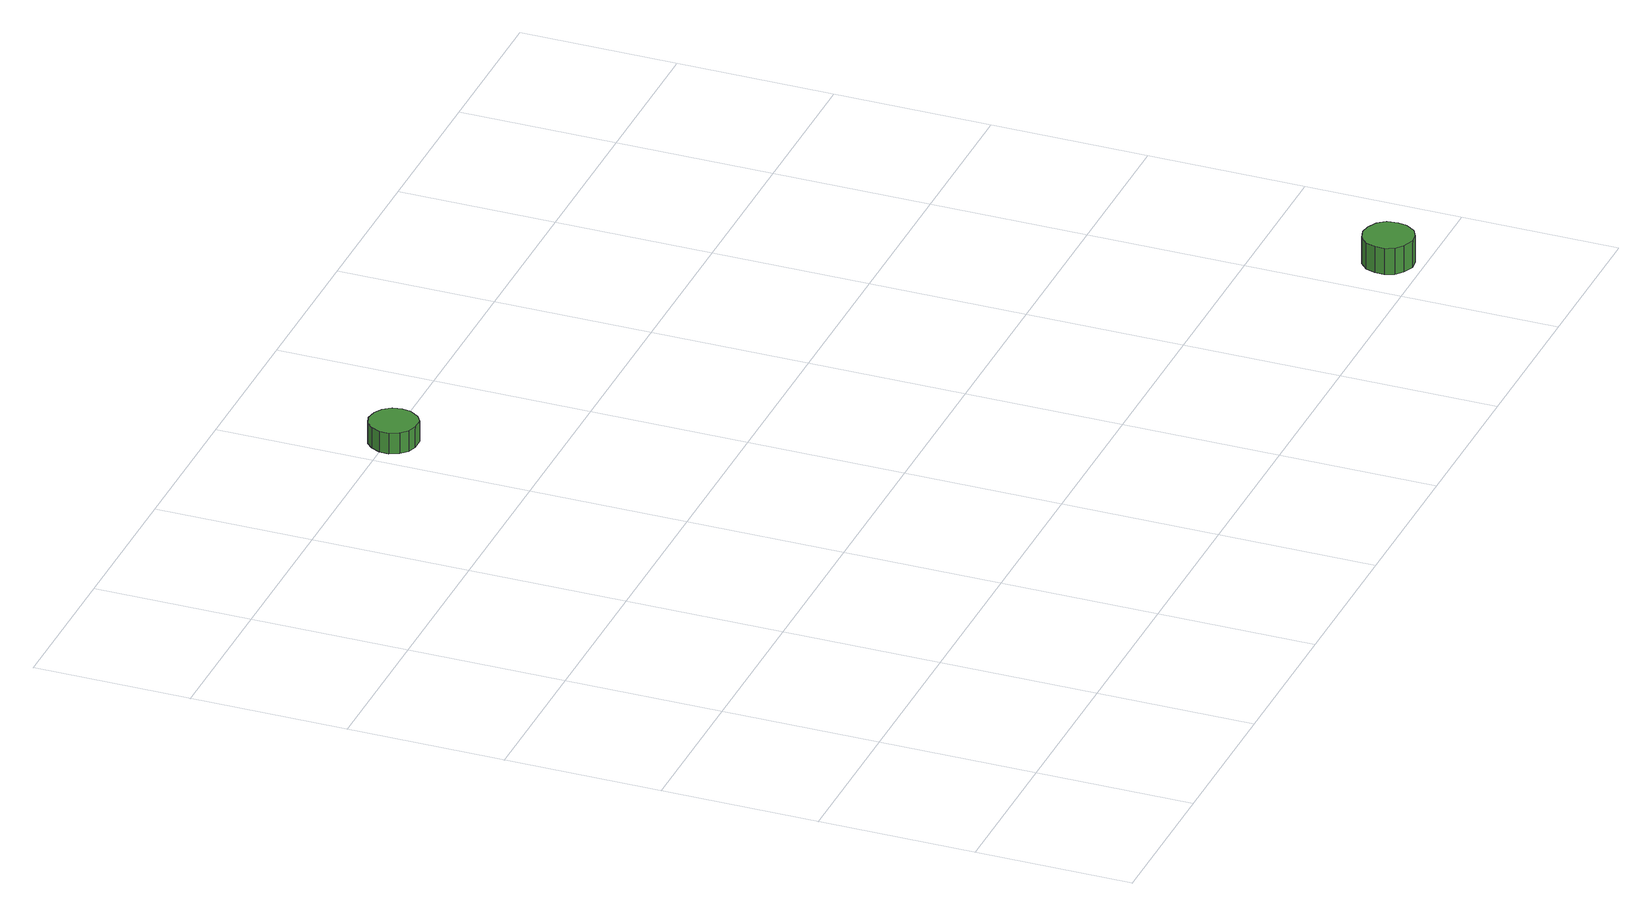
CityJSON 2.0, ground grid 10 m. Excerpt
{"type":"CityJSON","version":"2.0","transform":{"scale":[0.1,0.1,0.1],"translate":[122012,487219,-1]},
"CityObjects":{
"tree1":{"type":"SolitaryVegetationObject","attributes":{"function":"something"}},
"tree2":{"type":"SolitaryVegetationObject","attributes":{"function":"something"}},
"tree3":{"type":"SolitaryVegetationObject","attributes":{"function":"something"},"geometry":[{"type":"MultiSurface","lod":"1","boundaries":[[[0,1,2,3,4,5,6,7,8,9,10,11,12,13,14]],[[15,16,17,18,19,20,21,22,23,24,25,26,27,28,29]],[[0,29,28,1]],[[1,28,27,2]],[[2,27,26,3]],[[3,26,25,4]],[[4,25,24,5]],[[5,24,23,6]],[[6,23,22,7]],[[7,22,21,8]],[[8,21,20,9]],[[9,20,19,10]],[[10,19,18,11]],[[11,18,17,12]],[[12,17,16,13]],[[13,16,15,14]],[[14,15,29,0]]]}]},
"tree4":{"type":"SolitaryVegetationObject","attributes":{"function":"something"},"geometry":[{"type":"MultiSurface","lod":"1","boundaries":[[[30,31,32,33,34,35,36,37,38,39,40,41,42,43,44]],[[45,46,47,48,49,50,51,52,53,54,55,56,57,58,59]],[[30,59,58,31]],[[31,58,57,32]],[[32,57,56,33]],[[33,56,55,34]],[[34,55,54,35]],[[35,54,53,36]],[[36,53,52,37]],[[37,52,51,38]],[[38,51,50,39]],[[39,50,49,40]],[[40,49,48,41]],[[41,48,47,42]],[[42,47,46,43]],[[43,46,45,44]],[[44,45,59,30]]]}]},
"tree5":{"type":"SolitaryVegetationObject","attributes":{"function":"something"}},
"tree6":{"type":"SolitaryVegetationObject","attributes":{"function":"something"}},
"tree7":{"type":"SolitaryVegetationObject","attributes":{"function":"something"}}
},
"vertices":[
[241,497,21],[240,503,21],[236,508,21],[231,511,21],[224,512,21],[218,510,21],[214,506,21],[211,500,21],[211,494,21],[214,488,21],[218,484,21],[224,482,21],[231,482,21],[236,485,21],[240,491,21],[240,491,7],[236,485,7],[231,482,7],[224,482,7],[218,484,7],[214,488,7],[211,494,7],[211,500,7],[214,506,7],[218,510,7],[224,512,7],[231,511,7],[236,508,7],[240,503,7],[241,497,7],
[652,22,25],[651,29,25],[647,34,25],[641,37,25],[635,38,25],[628,36,25],[623,31,25],[621,25,25],[621,19,25],[623,13,25],[628,9,25],[635,6,25],[641,7,25],[647,10,25],[651,16,25],[651,16,7],[647,10,7],[641,7,7],[635,6,7],[628,9,7],[623,13,7],[621,19,7],[621,25,7],[623,31,7],[628,36,7],[635,38,7],[641,37,7],[647,34,7],[651,29,7],[652,22,7]
]}
